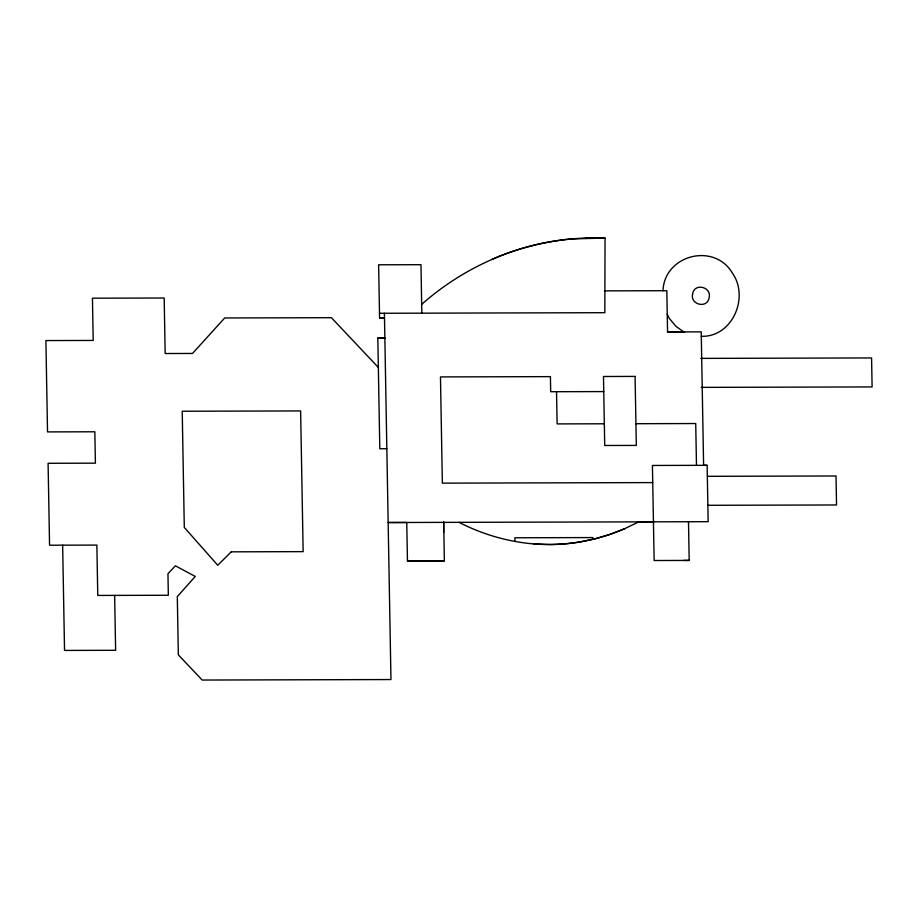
<?xml version="1.0" encoding="UTF-8"?>
<svg xmlns="http://www.w3.org/2000/svg" width="918" height="918" viewBox="0 0 918 918"><rect width="100%" height="100%" fill="white"/><g stroke="black" fill="none" stroke-linecap="round" stroke-linejoin="round"><path stroke-width="1.38" d="M379.49 313.279L604.836 312.694L605.042 238.072L571.914 238.909A257.591 257.591 0 0 0 523.134 248.112C485.691 259.071 450.899 278.533 421.683 304.351M662.991 290.708C664.368 254.802 714.491 242.019 732.587 273.403C749.455 297.604 732.185 337.411 701.295 336.286M459.034 522.342C482.26 534.299 507.734 541.746 533.771 543.926A189.888 189.888 0 0 0 580.165 541.907L595.346 538.717L610.218 534.299L624.722 528.676L638.744 521.872L653.432 521.837M585.661 238.118L605.042 238.072A258.073 258.073 0 0 0 491.91 259.404M604.446 290.868L666.824 290.708L667.558 331.777L684.392 331.731M379.582 317.984L384.493 317.972L379.582 317.972L378.629 264.797L420.972 264.694L421.832 313.164M667.57 331.949L701.226 331.868L703.613 465.323L707.147 465.346L708.157 521.688L388.153 522.526L406.754 522.48L407.454 561.162L444.369 561.07L443.669 522.388M377.826 338.042L384.849 338.031L377.826 338.042L379.8 448.753L386.834 448.741M700.755 358.387L871.584 357.94L872.1 386.926L701.272 387.373M603.757 391.584L550.685 391.722L550.421 376.632L440.468 376.919L442.361 483.143L652.732 482.593M604.331 423.783L557.123 423.909L556.538 391.699M635.933 423.703L695.729 423.542L696.475 465.346M707.147 465.323L652.423 465.46L654.132 560.519L689.188 560.428L688.5 521.745M707.342 476.316L836.023 475.972L836.539 504.969L707.858 505.302M667.443 331.96L684.587 331.96M683.577 560.428L689.188 560.428M407.454 561.07L443.669 561.07M533.771 543.926L549.297 544.512A190.003 190.003 0 0 0 624.722 528.665M684.22 332.213L675.832 326.234L669.165 318.19L667.248 314.128M378.354 367.464L331.409 317.685L224.68 317.972L192.528 353.453L165.171 353.522L164.173 298.006L92.443 298.201L93.2 340.44L45.9 340.567L47.529 431.908L94.841 431.781L95.403 463.165L48.092 463.292L49.561 545.212L96.86 545.085L97.767 595.438L168.338 595.254L167.96 573.761L175.384 565.809L195.282 576.447L177.3 596.585L178.344 654.855L202.178 680.043L390.965 679.55L384.412 313.267M593.154 539.176L592.833 537.569L514.86 537.776L514.929 541.379M114.635 595.392L115.622 650.3L64.535 650.426L62.654 545.177M443.669 521.837L443.669 532.417M692.608 294.001C689.877 304.81 707.571 309.045 709.132 297.604C711.863 286.783 694.169 282.56 692.608 294.001M231.256 551.833L217.727 565.259L184.3 527.414L182.223 411.241L300.622 410.931L303.147 551.638L231.256 551.833M635.084 376.414L603.482 376.495L604.721 445.494L636.323 445.414L635.084 376.414"/></g></svg>
